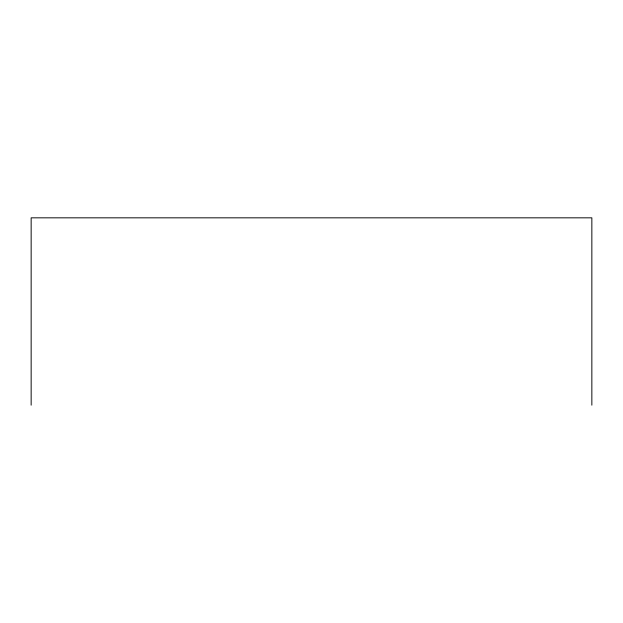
<?xml version="1.0" encoding="UTF-8"?>
<svg xmlns="http://www.w3.org/2000/svg" width="623" height="623" viewBox="0 0 623 623"><rect width="100%" height="100%" fill="white"/><g stroke="black" fill="none" stroke-linecap="round" stroke-linejoin="round"><path stroke-width="0.93" d="M591.85 405.168L591.85 217.832L31.15 217.832L31.15 405.168"/></g></svg>
